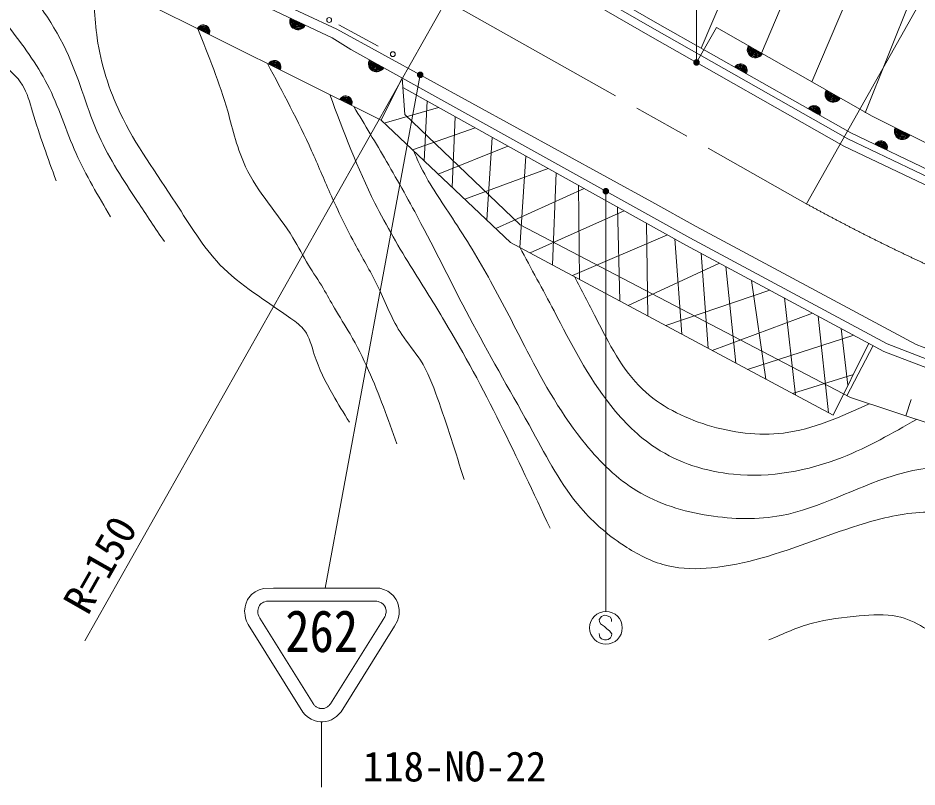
# Model space of a CAD drawing. Units: millimetres, scale not verified. Extents: x 40000 to 680000, y 20000 to 380000.
# Drawn here: x 252890 to 307870, y 243269 to 290280 of the extents above; entities that cross this region are included whole.
import ezdxf
from ezdxf.enums import TextEntityAlignment as Align

# ---------------------------------------------------------------- set-up
doc = ezdxf.new("R2010")
doc.units = ezdxf.units.MM
doc.header["$LTSCALE"] = 1000
doc.linetypes.add('CHAIN', pattern=[18.5, 12, -1.5, 3.5, -1.5])
for name, color, linetype, lineweight in [('M-BGD', 7, 'Continuous', 13), ('M-BMK', 2, 'CHAIN', 13), ('M-STR-HTXT', 7, 'Continuous', 13), ('M-STR-STRC', 7, 'Continuous', 13)]:
    doc.layers.add(name, color=color, linetype=linetype, lineweight=lineweight)
doc.styles.add('ＭＳ ゴシック', font='')
doc.styles.get('ＭＳ ゴシック').set_extended_font_data('MS Gothic')

# ---------------------------------------------------------------- blocks, each defined once
blk = doc.blocks.new('filled_dot')
at = {"color": 0, "linetype": 'Continuous', "lineweight": -2, "const_width": 1.25}
blk.add_lwpolyline([(-0.625, 0, 1), (0.625, 0, 1)], format="xyb", close=True, dxfattribs=at)

msp = doc.modelspace()

# ---------------------------------------------------------------- linework, layer by layer
at = {"layer": 'M-BGD'}
for p, q in [((301950, 305526), (294664, 288440)), ((304761, 303156), (298358, 288139)), ((307343, 300249), (301430, 286381)), ((309726, 297034), (304694, 284481)), ((291807, 289600), (281829, 295355)), ((292006, 289947), (282025, 295704)), ((253340, 294886), (275103, 284030)), ((291559, 289166), (281584, 294918)), ((263981, 293559), (272384, 289605)), ((263739, 293010), (272098, 289076)), ((272520, 289872), (274917, 288558)), ((303819, 283250), (292006, 289947)), ((272384, 289605), (291647, 279044)), ((303633, 282895), (291807, 289600)), ((294386, 287563), (295614, 289709)), ((295614, 289709), (305122, 284269)), ((272098, 289076), (273252, 288362)), ((303402, 282451), (291559, 289166)), ((273252, 288362), (293980, 276831)), ((276392, 286615), (275103, 284030)), ((276392, 286615), (276538, 284386)), ((276431, 286021), (293740, 276393)), ((278614, 284807), (275292, 283851)), ((277909, 285199), (277726, 281554)), ((276538, 284386), (283596, 277644)), ((305122, 284269), (312566, 280573)), ((283019, 276559), (275103, 284030)), ((279446, 279931), (279626, 284244)), ((280849, 283564), (277015, 282225)), ((311183, 279726), (303819, 283250)), ((281891, 282984), (281555, 277941)), ((311025, 279358), (303633, 282895)), ((282854, 282448), (278588, 280741)), ((310827, 278898), (303402, 282451)), ((283955, 281836), (283578, 276260)), ((285304, 281085), (280219, 279201)), ((285803, 280808), (285574, 275190)), ((287173, 280046), (287235, 274300)), ((287520, 279853), (282117, 277411)), ((291647, 279044), (294364, 277533)), ((289970, 278490), (284212, 275920)), ((289545, 278726), (289691, 272984)), ((291330, 277733), (291418, 272059)), ((283596, 277644), (303797, 267072)), ((294364, 277533), (307813, 270317)), ((302744, 265991), (283019, 276559)), ((292611, 277021), (286799, 274534)), ((293056, 276773), (293486, 270952)), ((293980, 276831), (306053, 270353)), ((293740, 276393), (305844, 269898)), ((294667, 275895), (295099, 270087)), ((295798, 275288), (290204, 272709)), ((296184, 275082), (296781, 269186)), ((297758, 274237), (298618, 268202)), ((298872, 273639), (292509, 271475)), ((299760, 273163), (300441, 267225)), ((301483, 272238), (295344, 269956)), ((301826, 272054), (302460, 266143)), ((303230, 271301), (303647, 267825)), ((304006, 270884), (297507, 268797)), ((304914, 270397), (302744, 265991)), ((305186, 270251), (303581, 267185)), ((306053, 270353), (316629, 266269)), ((307813, 270317), (316833, 266834)), ((305844, 269898), (316459, 265799)), ((303977, 268495), (300259, 267323)), ((303797, 267072), (324615, 260234)), ((307509, 266957), (307182, 265960))]:
    msp.add_line(p, q, dxfattribs=at)
for centre in [(271919, 290155), (275816, 288066)]:
    msp.add_circle(centre, 150, dxfattribs=at)
for centre, radius, start, end in [((264221, 289458), 400, 333.4887, 153.4887), ((264221, 289458), 400, 333.4887, 153.4887), ((264221, 289458), 350, 333.4887, 153.4887), ((264221, 289458), 300, 333.4887, 153.4887), ((270008, 290060), 500, 154.7989, 334.7989), ((270008, 290060), 500, 154.7989, 334.7989), ((270008, 290060), 450, 154.7989, 334.7989), ((270008, 290060), 400, 154.7989, 334.7989), ((270008, 290060), 350, 154.7989, 334.7989), ((270008, 290060), 300, 154.7989, 334.7989), ((270008, 290060), 250, 154.7989, 334.7989), ((270008, 290060), 200, 154.7989, 334.7989), ((270008, 290060), 150, 154.7989, 334.7989), ((270008, 290060), 100, 154.7989, 334.7989), ((270008, 290060), 50, 154.7989, 334.7989), ((264221, 289458), 250, 333.4887, 153.4887), ((264221, 289458), 200, 333.4887, 153.4887), ((264221, 289458), 150, 333.4887, 153.4887), ((264221, 289458), 100, 333.4887, 153.4887), ((264221, 289458), 50, 333.4887, 153.4887), ((297991, 288349), 500, 150.2209, 330.2208), ((297991, 288349), 500, 150.2209, 330.2208), ((297991, 288349), 450, 150.2209, 330.2208), ((297991, 288349), 400, 150.2209, 330.2208), ((297991, 288349), 350, 150.2209, 330.2208), ((297991, 288349), 300, 150.2209, 330.2208), ((297991, 288349), 250, 150.2209, 330.2208), ((297991, 288349), 200, 150.2209, 330.2208), ((297991, 288349), 150, 150.2209, 330.2208), ((297991, 288349), 100, 150.2209, 330.2208), ((297991, 288349), 50, 150.2209, 330.2208), ((268574, 287287), 400, 333.4887, 153.4887), ((268574, 287287), 400, 333.4887, 153.4887), ((268574, 287287), 350, 333.4887, 153.4887), ((268574, 287287), 300, 333.4887, 153.4887), ((274822, 287488), 500, 150.9141, 330.9141), ((274822, 287488), 500, 150.9141, 330.9141), ((274822, 287488), 450, 150.9141, 330.9141), ((274822, 287488), 400, 150.9141, 330.9141), ((274822, 287488), 350, 150.9141, 330.9141), ((274822, 287488), 300, 150.9141, 330.9141), ((274822, 287488), 250, 150.9141, 330.9141), ((274822, 287488), 200, 150.9141, 330.9141), ((274822, 287488), 150, 150.9141, 330.9141), ((268574, 287287), 250, 333.4887, 153.4887), ((268574, 287287), 200, 333.4887, 153.4887), ((268574, 287287), 150, 333.4887, 153.4887), ((268574, 287287), 100, 333.4887, 153.4887), ((268574, 287287), 50, 333.4887, 153.4887), ((274822, 287488), 100, 150.9141, 330.9141), ((274822, 287488), 50, 150.9141, 330.9141), ((297080, 287071), 400, 330.4483, 150.4483), ((297080, 287071), 400, 330.4483, 150.4483), ((297080, 287071), 350, 330.4483, 150.4483), ((297080, 287071), 300, 330.4483, 150.4483), ((297080, 287071), 250, 330.4483, 150.4483), ((297080, 287071), 200, 330.4483, 150.4483), ((297080, 287071), 150, 330.4483, 150.4483), ((297080, 287071), 100, 330.4483, 150.4483), ((297080, 287071), 50, 330.4483, 150.4483), ((272926, 285116), 400, 333.4887, 153.4887), ((272926, 285116), 400, 333.4887, 153.4887), ((272926, 285116), 350, 333.4887, 153.4887), ((272926, 285116), 300, 333.4887, 153.4887), ((272926, 285116), 250, 333.4887, 153.4887), ((302745, 285629), 500, 150.2209, 330.2208), ((302745, 285629), 500, 150.2209, 330.2208), ((302745, 285629), 450, 150.2209, 330.2208), ((302745, 285629), 400, 150.2209, 330.2208), ((302745, 285629), 350, 150.2209, 330.2208), ((302745, 285629), 300, 150.2209, 330.2208), ((302745, 285629), 250, 150.2209, 330.2208), ((302745, 285629), 200, 150.2209, 330.2208), ((302745, 285629), 150, 150.2209, 330.2208), ((302745, 285629), 100, 150.2209, 330.2208), ((302745, 285629), 50, 150.2209, 330.2208), ((272926, 285116), 200, 333.4887, 153.4887), ((272926, 285116), 150, 333.4887, 153.4887), ((272926, 285116), 100, 333.4887, 153.4887), ((272926, 285116), 50, 333.4887, 153.4887), ((301572, 284523), 400, 330.4483, 150.4483), ((301572, 284523), 400, 330.4483, 150.4483), ((301572, 284523), 350, 330.4483, 150.4483), ((301572, 284523), 300, 330.4483, 150.4483), ((301572, 284523), 250, 330.4483, 150.4483), ((301572, 284523), 200, 330.4483, 150.4483), ((301572, 284523), 150, 330.4483, 150.4483), ((301572, 284523), 100, 330.4483, 150.4483), ((301572, 284523), 50, 330.4483, 150.4483), ((306983, 283345), 500, 153.5977, 333.5977), ((306983, 283345), 500, 153.5977, 333.5977), ((306983, 283345), 450, 153.5977, 333.5977), ((306983, 283345), 400, 153.5977, 333.5977), ((306983, 283345), 350, 153.5977, 333.5977), ((306983, 283345), 300, 153.5977, 333.5977), ((306983, 283345), 250, 153.5977, 333.5977), ((306983, 283345), 200, 153.5977, 333.5977), ((306983, 283345), 150, 153.5977, 333.5977), ((306983, 283345), 100, 153.5977, 333.5977), ((306983, 283345), 50, 153.5977, 333.5977), ((305660, 282369), 400, 334.4256, 154.4256), ((305660, 282369), 400, 334.4256, 154.4256), ((305660, 282369), 350, 334.4256, 154.4256), ((305660, 282369), 300, 334.4256, 154.4256), ((305660, 282369), 250, 334.4256, 154.4256), ((305660, 282369), 200, 334.4256, 154.4256), ((305660, 282369), 150, 334.4256, 154.4256), ((305660, 282369), 100, 334.4256, 154.4256), ((305660, 282369), 50, 334.4256, 154.4256)]:
    msp.add_arc(centre, radius, start, end, dxfattribs=at)
for points, knots in [([(252690, 293152), (253914, 291495), (255137, 289838), (255974, 287989), (256695, 286396), (257129, 284660), (257851, 283061), (258485, 281658), (259342, 280359), (260198, 279071), (260746, 278247), (261293, 277427), (261841, 276607)], [0, 0, 0, 0, 1, 1, 1, 2, 2, 2, 3, 3, 3, 4, 4, 4, 4]), ([(257518, 292802), (257536, 291544), (257554, 290287), (257734, 289045), (257963, 287465), (258455, 285908), (259142, 284469), (260071, 282521), (261356, 280786), (262545, 278954), (263393, 277647), (264191, 276290), (265243, 275199), (266483, 273915), (268073, 272999), (269585, 271914), (269898, 271689), (270207, 271458), (270424, 271162), (270724, 270753), (270847, 270222), (271010, 269717), (271293, 268839), (271696, 268038), (272143, 267255), (272466, 266689), (272812, 266132), (273159, 265575)], [0, 0, 0, 0, 1, 1, 1, 2, 2, 2, 3, 3, 3, 4, 4, 4, 5, 5, 5, 6, 6, 6, 7, 7, 7, 8, 8, 8, 9, 9, 9, 9]), ([(252298, 289783), (253166, 288637), (254033, 287490), (254683, 286229), (255378, 284880), (255824, 283399), (256443, 282005), (257040, 280661), (257798, 279397), (258555, 278133)], [0, 0, 0, 0, 1, 1, 1, 2, 2, 2, 3, 3, 3, 3]), ([(263890, 289624), (264552, 287968), (265214, 286313), (265713, 284586), (266046, 283432), (266307, 282245), (266811, 281178), (267545, 279626), (268794, 278327), (269702, 276842), (270037, 276295), (270325, 275723), (270656, 275175), (270944, 274698), (271265, 274239), (271553, 273760), (271796, 273358), (272015, 272942), (272250, 272535), (272556, 272007), (272890, 271494), (273198, 270967), (273618, 270248), (273991, 269501), (274331, 268740), (274985, 267276), (275517, 265761), (276050, 264247)], [0, 0, 0, 0, 1, 1, 1, 2, 2, 2, 3, 3, 3, 4, 4, 4, 5, 5, 5, 6, 6, 6, 7, 7, 7, 8, 8, 8, 9, 9, 9, 9]), ([(251880, 287529), (252360, 287114), (252839, 286699), (253158, 286182), (253457, 285695), (253614, 285118), (253782, 284550), (254211, 283100), (254716, 281714), (255221, 280327)], [0, 0, 0, 0, 1, 1, 1, 2, 2, 2, 3, 3, 3, 3]), ([(268140, 287503), (269082, 285742), (270023, 283982), (270844, 282165), (271228, 281315), (271586, 280452), (271967, 279599), (272462, 278488), (272996, 277393), (273575, 276324), (274031, 275484), (274515, 274659), (274929, 273794), (275393, 272827), (275769, 271810), (276361, 270923), (276718, 270387), (277153, 269898), (277500, 269356), (277948, 268657), (278249, 267868), (278532, 267078), (279130, 265410), (279650, 263734), (280170, 262058)], [0, 0, 0, 0, 1, 1, 1, 2, 2, 2, 3, 3, 3, 4, 4, 4, 5, 5, 5, 6, 6, 6, 7, 7, 7, 8, 8, 8, 8]), ([(271957, 285599), (272799, 283349), (273641, 281100), (274715, 278962), (275415, 277571), (276212, 276227), (277032, 274899), (277682, 273847), (278345, 272806), (278980, 271748), (281414, 267692), (283420, 263391), (285426, 259090)], [0, 0, 0, 0, 1, 1, 1, 2, 2, 2, 3, 3, 3, 4, 4, 4, 4]), ([(273431, 284864), (274101, 283751), (274772, 282638), (275425, 281516), (276151, 280266), (276857, 279004), (277534, 277726), (278612, 275692), (279618, 273619), (280699, 271592), (281882, 269374), (283154, 267212), (284371, 264989), (285257, 263373), (286113, 261725), (287302, 260340), (288104, 259405), (289058, 258589), (290115, 257918), (290906, 257415), (291754, 256993), (292654, 256785), (293514, 256586), (294421, 256583), (295311, 256668), (296336, 256765), (297337, 256980), (298319, 257254), (300485, 257858), (302558, 258755), (304726, 259403), (305961, 259771), (307226, 260059), (308516, 260067), (309150, 260070), (309790, 260006), (310391, 259832), (311381, 259546), (312266, 258963), (313165, 258426), (314803, 257447), (316486, 256619), (318127, 255691), (319824, 254732), (321476, 253666), (323245, 252839), (324354, 252321), (325509, 251896), (326683, 251550), (328332, 251063), (330018, 250729), (331684, 250299), (334027, 249696), (336332, 248903), (338716, 248541), (339735, 248387), (340768, 248312), (341803, 248307), (342812, 248302), (343823, 248365), (344811, 248541), (345898, 248735), (346959, 249065), (348015, 249401), (350204, 250097), (352377, 250817), (354549, 251538)], [0, 0, 0, 0, 1, 1, 1, 2, 2, 2, 3, 3, 3, 4, 4, 4, 5, 5, 5, 6, 6, 6, 7, 7, 7, 8, 8, 8, 9, 9, 9, 10, 10, 10, 11, 11, 11, 12, 12, 12, 13, 13, 13, 14, 14, 14, 15, 15, 15, 16, 16, 16, 17, 17, 17, 18, 18, 18, 19, 19, 19, 20, 20, 20, 21, 21, 21, 22, 22, 22, 22]), ([(277080, 282164), (277233, 281816), (277385, 281468), (277554, 281129), (278091, 280047), (278791, 279052), (279460, 278040), (280288, 276786), (281069, 275505), (281793, 274194), (282571, 272789), (283284, 271349), (284028, 269922), (285070, 267925), (286172, 265954), (287611, 264203), (288509, 263110), (289538, 262104), (290733, 261376), (292054, 260572), (293578, 260109), (295137, 259865), (296623, 259631), (298141, 259596), (299574, 259865), (301919, 260304), (304037, 261555), (306411, 262297), (307687, 262695), (309036, 262947), (310289, 262724), (311634, 262485), (312867, 261699), (314068, 260916), (316554, 259297), (318901, 257690), (321496, 256447), (322956, 255747), (324495, 255161), (326065, 254737), (329370, 253845), (332814, 253666), (336253, 253456), (340029, 253225), (343798, 252955), (347526, 253291), (349928, 253508), (352313, 253975), (354697, 254443)], [0, 0, 0, 0, 1, 1, 1, 2, 2, 2, 3, 3, 3, 4, 4, 4, 5, 5, 5, 6, 6, 6, 7, 7, 7, 8, 8, 8, 9, 9, 9, 10, 10, 10, 11, 11, 11, 12, 12, 12, 13, 13, 13, 14, 14, 14, 15, 15, 15, 16, 16, 16, 16]), ([(283572, 276263), (284277, 274971), (284981, 273679), (285670, 272374), (286720, 270383), (287734, 268361), (289136, 266596), (289926, 265601), (290839, 264688), (291901, 263996), (293304, 263081), (294966, 262552), (296648, 262386), (298904, 262164), (301197, 262595), (303292, 263418), (304884, 264043), (306363, 264893), (307841, 265744)], [0, 0, 0, 0, 1, 1, 1, 2, 2, 2, 3, 3, 3, 4, 4, 4, 5, 5, 5, 6, 6, 6, 6]), ([(286919, 274470), (287356, 273639), (287792, 272809), (288228, 271961), (289032, 270397), (289834, 268773), (291076, 267586), (292153, 266557), (293562, 265856), (295038, 265399), (296567, 264926), (298168, 264715), (299702, 264904), (301515, 265127), (303234, 265910), (304952, 266693)], [0, 0, 0, 0, 1, 1, 1, 2, 2, 2, 3, 3, 3, 4, 4, 4, 5, 5, 5, 5]), ([(298817, 252260), (299693, 252649), (300569, 253038), (301479, 253286), (302401, 253536), (303358, 253642), (304335, 253729), (305122, 253800), (305922, 253858), (306664, 253702), (307795, 253462), (308794, 252723), (309769, 251982), (313113, 249445), (316183, 246901), (319252, 244358)], [0, 0, 0, 0, 1, 1, 1, 2, 2, 2, 3, 3, 3, 4, 4, 4, 5, 5, 5, 5])]:
    msp.add_open_spline(points, degree=3, knots=knots, dxfattribs=at)
at = {"layer": 'M-BMK'}
msp.add_line((278987, 291416), (301179, 278882), dxfattribs=at)
msp.add_arc((358892, 384092), 120000, 241.25308, 266.36608, dxfattribs=at)
at = {"layer": 'M-STR-HTXT'}
for p, q in [((330150, 330349), (301106, 278923)), ((256973, 252206), (279086, 291360))]:
    msp.add_line(p, q, dxfattribs=at)
at = {"layer": 'M-STR-STRC'}
for p, q in [((294386, 287563), (294386, 317393)), ((277489, 286806), (271672, 255422)), ((288839, 279691), (288839, 254002)), ((267168, 255031), (267402, 255207)), ((267402, 255207), (267634, 255331)), ((267903, 255400), (267634, 255331)), ((267903, 255400), (268512, 255422)), ((268512, 255422), (274582, 255422)), ((274582, 255422), (275024, 255415)), ((275024, 255415), (275311, 255323)), ((275311, 255323), (275499, 255233)), ((275499, 255233), (275700, 255095)), ((266929, 254722), (266822, 254449)), ((267168, 255031), (266929, 254722)), ((267833, 254530), (267913, 254573)), ((267913, 254573), (267988, 254596)), ((267988, 254596), (268084, 254621)), ((268084, 254621), (268229, 254622)), ((268229, 254622), (274758, 254622)), ((274758, 254622), (274841, 254620)), ((274841, 254620), (274907, 254612)), ((274907, 254612), (274956, 254597)), ((274956, 254597), (275013, 254579)), ((275013, 254579), (275069, 254552)), ((275700, 255095), (275851, 254956)), ((275851, 254956), (275944, 254829)), ((275944, 254829), (276018, 254722)), ((276018, 254722), (276118, 254513)), ((266785, 254281), (266748, 254025)), ((266748, 254025), (266776, 253778)), ((266822, 254449), (266785, 254281)), ((267558, 253980), (267561, 254057)), ((267561, 254057), (267572, 254138)), ((267572, 254138), (267589, 254215)), ((267589, 254215), (267615, 254281)), ((267615, 254281), (267661, 254361)), ((267661, 254361), (267710, 254424)), ((267710, 254424), (267764, 254479)), ((267764, 254479), (267833, 254530)), ((275069, 254552), (275118, 254525)), ((275118, 254525), (275161, 254495)), ((275161, 254495), (275200, 254468)), ((275200, 254468), (275227, 254443)), ((275227, 254443), (275264, 254404)), ((275264, 254404), (275293, 254365)), ((275293, 254365), (275315, 254332)), ((275315, 254332), (275332, 254304)), ((275332, 254304), (275356, 254252)), ((275356, 254252), (275371, 254209)), ((275371, 254209), (275387, 254145)), ((275387, 254145), (275399, 254086)), ((275401, 254014), (275397, 253940)), ((275399, 254086), (275401, 254014)), ((276118, 254513), (276167, 254327)), ((276167, 254327), (276209, 254123)), ((276209, 254123), (276193, 253836)), ((266776, 253778), (266813, 253597)), ((266813, 253597), (266874, 253413)), ((267567, 253903), (267558, 253980)), ((267587, 253805), (267567, 253903)), ((267618, 253711), (267587, 253805)), ((267675, 253589), (267618, 253711)), ((267675, 253589), (270932, 248377)), ((275230, 253511), (275168, 253412)), ((275323, 253680), (275230, 253511)), ((275356, 253747), (275323, 253680)), ((275375, 253809), (275356, 253747)), ((275387, 253877), (275375, 253809)), ((275397, 253940), (275387, 253877)), ((276154, 253622), (276094, 253421)), ((276193, 253836), (276154, 253622)), ((288565, 253699), (288441, 253515)), ((288441, 253515), (288444, 253383)), ((288757, 253765), (288565, 253699)), ((288878, 253763), (288757, 253765)), ((289128, 253644), (288878, 253763)), ((289191, 253512), (289128, 253644)), ((289191, 253383), (289191, 253512)), ((266874, 253413), (266972, 253205)), ((266972, 253205), (270319, 247848)), ((275168, 253412), (272007, 248352)), ((275917, 253100), (272651, 247873)), ((276094, 253421), (275917, 253100)), ((288444, 253383), (288507, 253254)), ((288507, 253254), (288762, 253073)), ((288762, 253073), (288891, 252941)), ((288891, 252941), (289070, 252825)), ((288444, 252535), (288441, 252657)), ((288483, 252433), (288444, 252535)), ((288567, 252322), (288483, 252433)), ((289131, 252383), (288989, 252291)), ((289070, 252825), (289197, 252625)), ((289191, 252514), (289131, 252383)), ((289197, 252625), (289191, 252514)), ((288754, 252262), (288567, 252322)), ((288889, 252262), (288754, 252262)), ((288989, 252291), (288889, 252262)), ((270932, 248377), (270964, 248330)), ((270964, 248330), (270983, 248304)), ((270983, 248304), (271010, 248273)), ((271010, 248273), (271035, 248246)), ((271035, 248246), (271069, 248214)), ((271069, 248214), (271099, 248188)), ((271099, 248188), (271130, 248165)), ((271130, 248165), (271166, 248142)), ((271166, 248142), (271203, 248123)), ((271203, 248123), (271243, 248106)), ((271243, 248106), (271279, 248091)), ((271279, 248091), (271320, 248079)), ((271320, 248079), (271357, 248068)), ((271357, 248068), (271401, 248064)), ((271401, 248064), (271447, 248061)), ((271447, 248061), (271508, 248060)), ((271508, 248060), (271565, 248065)), ((271565, 248065), (271607, 248073)), ((271607, 248073), (271659, 248087)), ((271659, 248087), (271701, 248102)), ((271701, 248102), (271742, 248122)), ((271742, 248122), (271773, 248141)), ((271773, 248141), (271812, 248167)), ((271812, 248167), (271861, 248203)), ((271861, 248203), (271912, 248250)), ((271912, 248250), (271945, 248283)), ((271945, 248283), (272007, 248352)), ((270319, 247848), (270442, 247707)), ((270442, 247707), (270605, 247550)), ((270605, 247550), (270814, 247419)), ((270814, 247419), (271010, 247336)), ((272064, 247382), (272248, 247494)), ((272248, 247494), (272374, 247588)), ((272374, 247588), (272513, 247716)), ((272651, 247873), (272513, 247716)), ((271010, 247336), (271209, 247278)), ((271209, 247278), (271381, 247263)), ((271381, 247263), (271537, 247259)), ((271453, 247208), (271453, 243269)), ((271537, 247259), (271719, 247276)), ((271719, 247276), (271893, 247321)), ((271893, 247321), (272064, 247382))]:
    msp.add_line(p, q, dxfattribs=at)
msp.add_circle((288848, 253002), 1000, dxfattribs=at)

# ---------------------------------------------------------------- block references
at = {"layer": 'M-STR-STRC', "xscale": 160, "yscale": 160}
for p, rotation in [((294386, 287563), 90), ((277489, 286806), 259.5), ((288839, 279691), 270)]:
    msp.add_blockref('filled_dot', p, dxfattribs=dict(at, rotation=rotation))

# ---------------------------------------------------------------- texts
at = {"layer": 'M-STR-HTXT', "style": 'ＭＳ ゴシック'}
msp.add_text('R=150', height=1833, rotation=60.339, dxfattribs=at).set_placement((256366, 254151), align=Align.MIDDLE_LEFT)
at = {"layer": 'M-STR-STRC', "style": 'ＭＳ ゴシック', "width": 0.85}
msp.add_text('262', height=2566, dxfattribs=at).set_placement((269237, 250751), align=Align.BOTTOM_LEFT)
at = {"layer": 'M-STR-STRC', "style": 'ＭＳ ゴシック'}
msp.add_text('118-NO-22', height=1833, dxfattribs=at).set_placement((273977, 243059), align=Align.BOTTOM_LEFT)

doc.saveas('drawing.dxf')
